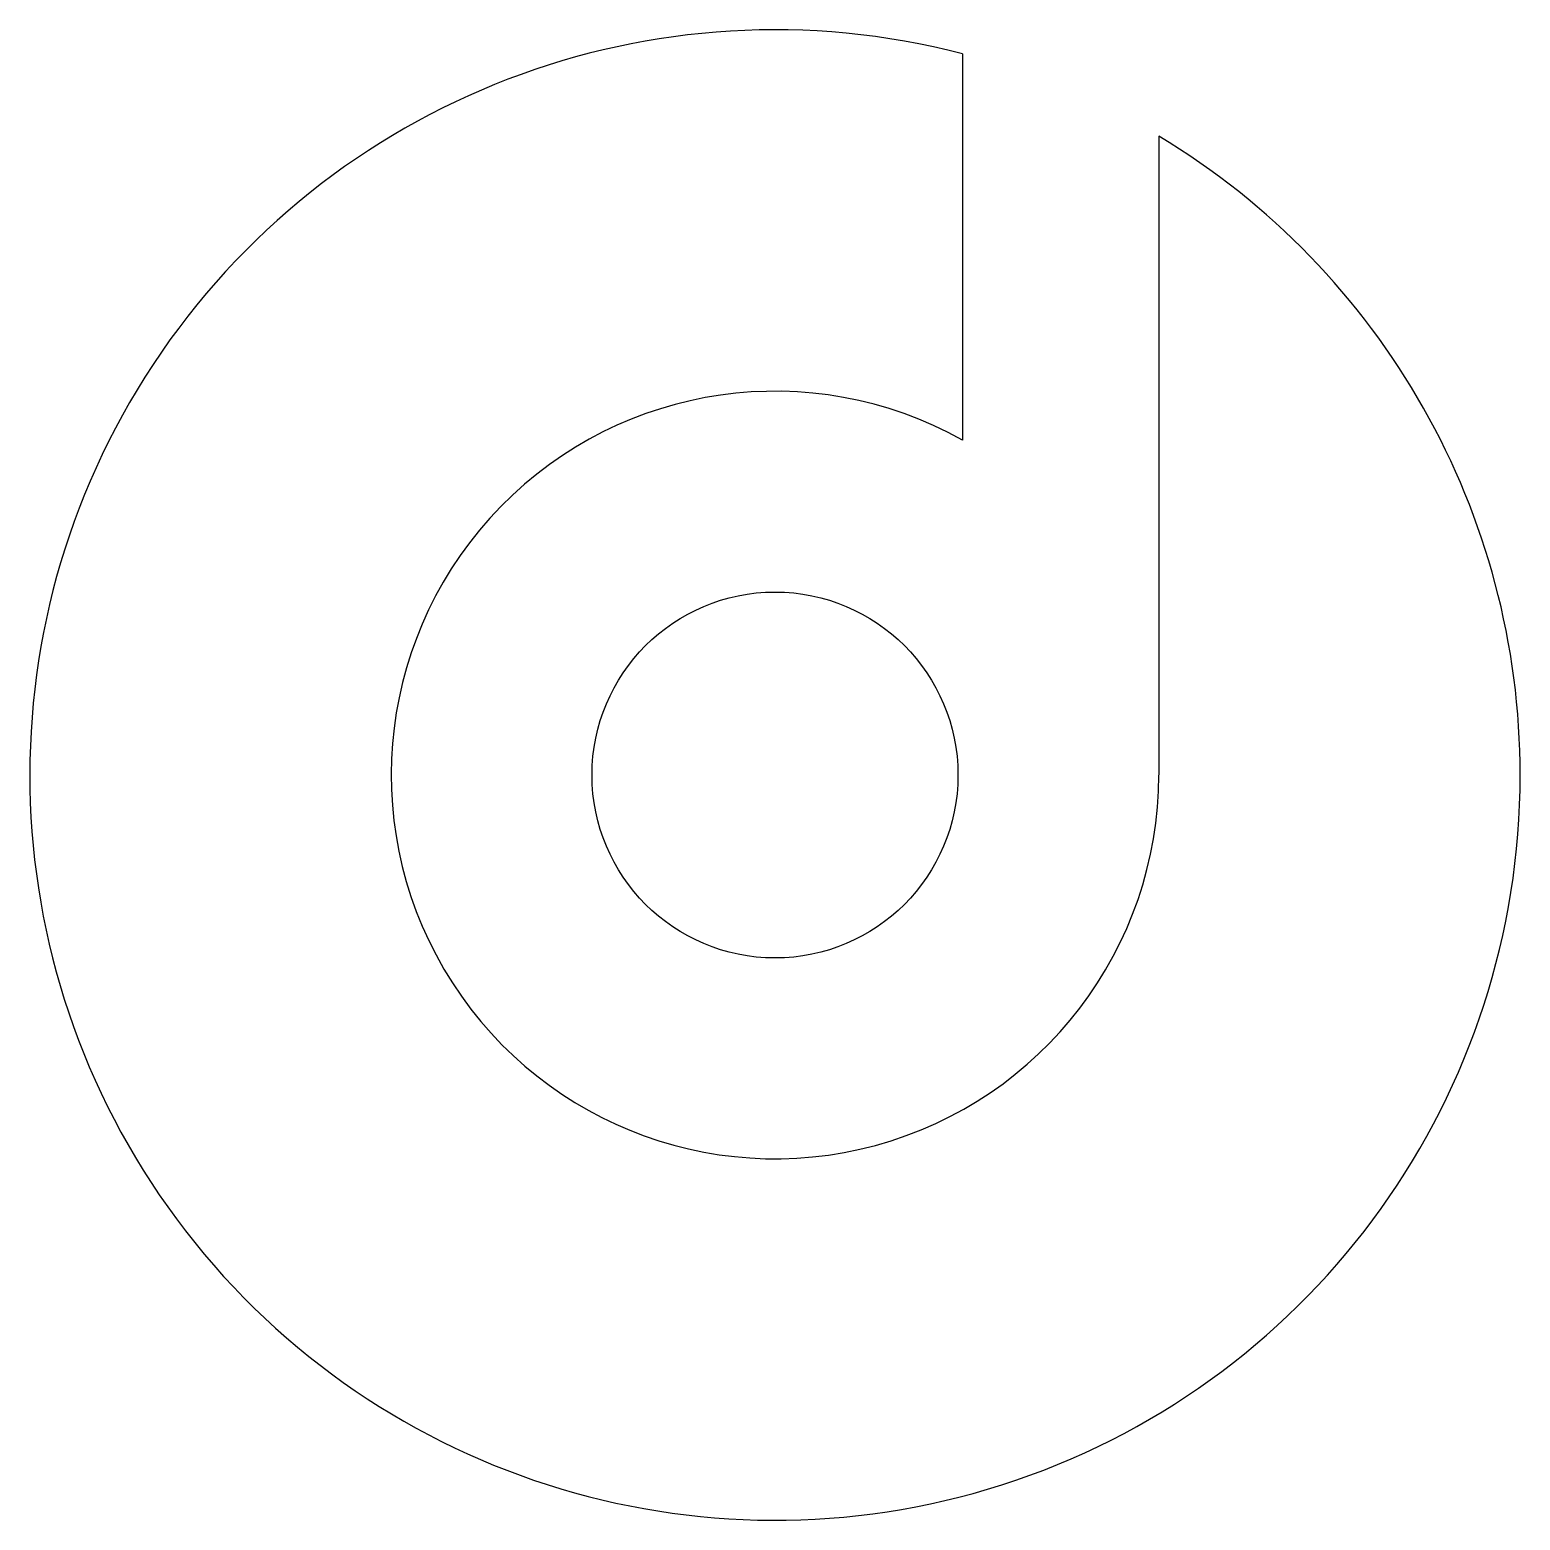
# Model space of a CAD drawing. Header units: millimetres. Extents: x 396.502 to 396.869, y 279.402 to 279.769.
import ezdxf

# ---------------------------------------------------------------- set-up
doc = ezdxf.new("R2010")
doc.units = ezdxf.units.MM
doc.layers.add('Object', color=7, linetype='Continuous')

msp = doc.modelspace()

# ---------------------------------------------------------------- linework, layer by layer
at = {"color": 7, "linetype": 'Continuous'}
for p, q in [((396.7315168066077, 279.7629898580197), (396.7315168066077, 279.6678479714918)), ((396.7798648085207, 279.7426853066914), (396.7798648085207, 279.5853853423542))]:
    msp.add_line(p, q, dxfattribs=at)
msp.add_circle((396.6853664411453, 279.5853853423541), 0.04505154723710368, dxfattribs=at)
for radius, start in [(0.1835026436242978, 75.43388502023423), (0.09449836737538758, 60.76635997739852)]:
    msp.add_arc((396.6853664411453, 279.5853853423541), radius, start, 0, dxfattribs=at)
at = {"layer": 'Object', "color": 7, "linetype": 'Continuous'}
msp.add_arc((396.6853664411453, 279.5853853423541), 0.1835026436242937, 0, 59.00454623181079, dxfattribs=at)

doc.saveas('drawing.dxf')
